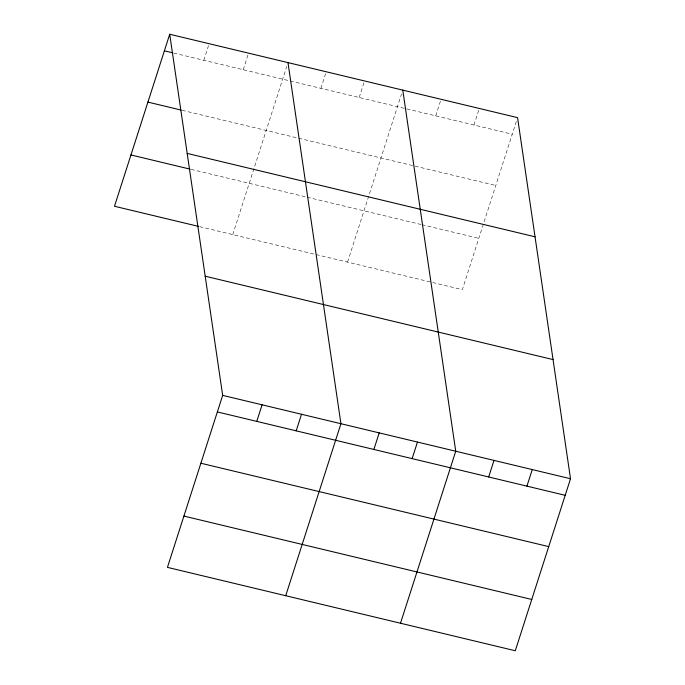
<?xml version="1.0" encoding="UTF-8"?>
<svg xmlns="http://www.w3.org/2000/svg" width="685" height="685" viewBox="0 0 685 685"><rect width="100%" height="100%" fill="white"/><g stroke="black" fill="none" stroke-linecap="round" stroke-linejoin="round"><path stroke-width="0.51" stroke-dasharray="3.42 2.57" d="M203.813 60.271L209.13 43.703M243.235 69.716L248.552 53.147M232.754 234.604L286.724 66.496M320.923 88.339L326.24 71.771M359.188 97.51L364.506 80.941M347.543 262.115L401.513 94.016M435.711 115.859L441.029 99.291M473.977 125.03L479.294 108.461M516.31 121.528L462.332 289.635L199.549 226.641M173.725 53.053L405.725 108.667M406.753 108.915L512.243 134.2M182.15 110.319L495.769 185.489M191.124 169.383L306.101 196.946M307.137 197.194L420.89 224.457M421.926 224.706L478.806 238.337"/><path stroke-width="1.03" d="M169.709 34.25L222.668 395.365L167.44 567.368L515.291 650.75L570.519 478.746L517.56 117.632L169.709 34.25L114.481 206.253L198.513 226.392M256.764 421.386L262.09 404.818M296.194 430.839L301.511 414.262M285.714 595.719L340.933 423.715L287.974 62.6M373.882 449.454L379.199 432.886M412.139 458.625L417.465 442.056M400.502 623.239L455.731 451.235L402.771 90.112M488.67 476.974L493.988 460.406M526.936 486.144L532.254 469.576M164.383 50.818L172.689 52.805M147.917 102.108L181.114 110.071M187.185 153.414L535.036 236.796M130.946 154.956L190.087 169.135M205.183 276.201L553.043 359.582M222.668 395.365L570.519 478.746M217.342 411.933L565.202 495.315M200.876 463.231L548.728 546.613M183.905 516.079L531.765 599.461"/></g></svg>
